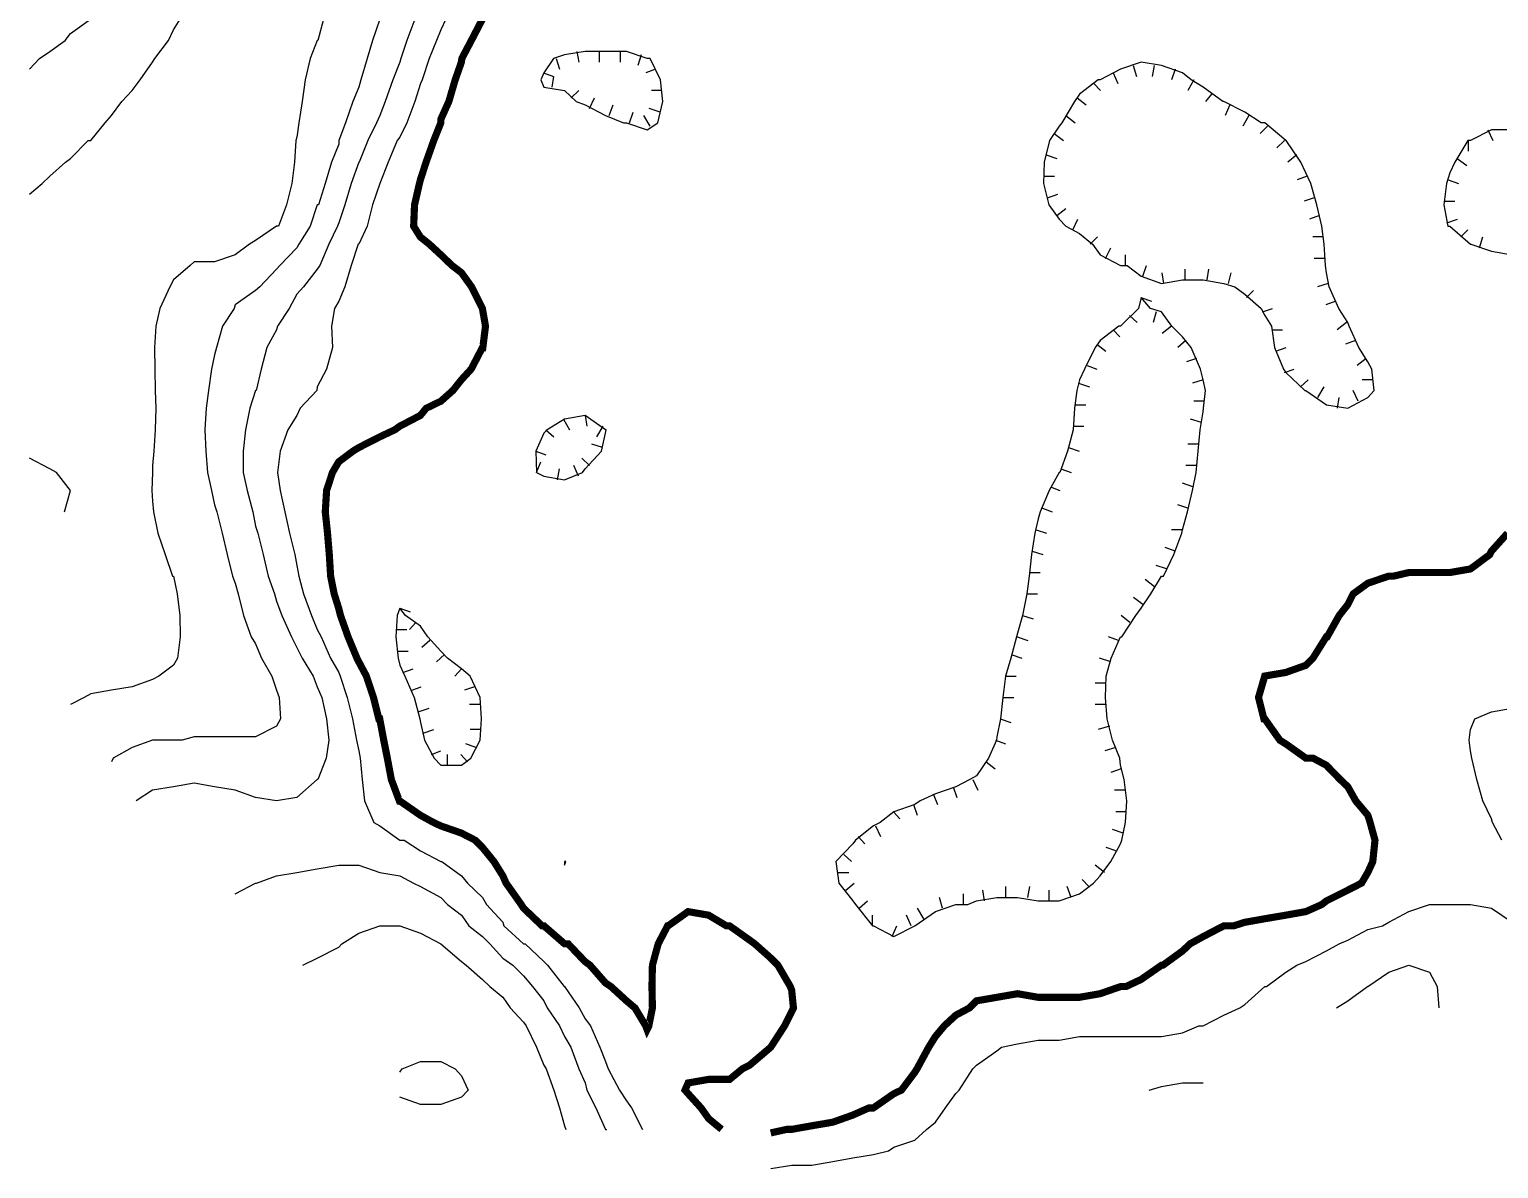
# Model space of a CAD drawing. Extents: x 628896 to 629881, y 4519193 to 4520125.
# Drawn here: x 628896.9 to 629102.7, y 4519228 to 4519387.6 of the extents above; entities that cross this region are included whole.
import ezdxf

# ---------------------------------------------------------------- set-up
doc = ezdxf.new("R2010")
doc.units = 0

msp = doc.modelspace()

# ---------------------------------------------------------------- linework, layer by layer
at = {"layer": 'GSLAYER', "linetype": 'CONTINUOUS', "const_width": 1, "flags": 128}
for points in [[(628960.375, 4519389), (628958.8125, 4519386), (628957.5, 4519383.5), (628957.4375, 4519383), (628956.5625, 4519380.5), (628955.6875, 4519377.5), (628954.5625, 4519375), (628954.5625, 4519374.5), (628953.5625, 4519372), (628952.5, 4519369), (628951.6875, 4519366.5), (628951.5625, 4519366), (628950.875, 4519363), (628950.75, 4519360), (628951.6875, 4519358.5), (628952.9375, 4519357.5), (628954.5625, 4519356), (628956.125, 4519354.5), (628957.4375, 4519353.5), (628958.875, 4519351.5), (628960.375, 4519348.5), (628960.8125, 4519346), (628960.4375, 4519343), (628960.375, 4519343), (628958.8125, 4519340), (628957.4375, 4519338.5), (628956.25, 4519337), (628954.5625, 4519335.5), (628952.5, 4519334.5), (628951.6875, 4519333.5), (628948.8125, 4519332), (628948.125, 4519331.5), (628946, 4519330.5), (628943.0625, 4519329), (628942.25, 4519328.5), (628940.25, 4519327), (628939.375, 4519325.5), (628938.5625, 4519323), (628938.375, 4519320), (628938.6875, 4519317), (628938.9375, 4519314), (628939.125, 4519311), (628939.625, 4519308.5), (628940.25, 4519306.5), (628940.5, 4519305.5), (628941.5625, 4519302.5), (628942.8125, 4519299.5), (628943.0625, 4519299), (628944.125, 4519297), (628945.125, 4519294), (628945.875, 4519291), (628946, 4519291), (628946.5625, 4519288), (628947.0625, 4519285.5), (628947.625, 4519282.5), (628948.75, 4519279.5), (628948.8125, 4519279.5), (628951.6875, 4519277.5), (628953.5, 4519276.5), (628954.5625, 4519276), (628957.4375, 4519275), (628959.375, 4519274), (628960.375, 4519273), (628962, 4519271), (628963.25, 4519269), (628963.6875, 4519268), (628965.8125, 4519265), (628966.125, 4519264.5), (628968.75, 4519262), (628969, 4519262), (628971.875, 4519259.5), (628972.375, 4519259.5), (628974.75, 4519257), (628975.4375, 4519256.5), (628977.625, 4519254), (628978.375, 4519253.5), (628980.5625, 4519251.5), (628981.75, 4519250.5), (628983.25, 4519248), (628983.4375, 4519247.5), (628983.6875, 4519248), (628984.1875, 4519250.5), (628984.125, 4519253.5), (628984.1875, 4519256.5), (628985, 4519259.5), (628986.3125, 4519262), (628986.375, 4519262), (628989.1875, 4519264), (628992.0625, 4519263.5), (628994.5625, 4519262), (628995, 4519262), (628997.8125, 4519260), (628998.5, 4519259.5), (629000.75, 4519257.5), (629001.75, 4519256.5), (629003.5, 4519253.5), (629003.6875, 4519253), (629003.9375, 4519250.5), (629003.6875, 4519250), (629002.6875, 4519248), (629000.75, 4519245), (629000.75, 4519245), (628997.8125, 4519242.5), (628996.8125, 4519242), (628995, 4519240.5), (628992.0625, 4519240.5), (628989.1875, 4519240), (628988.75, 4519239), (628989.1875, 4519238.5), (628991, 4519236.5), (628992.0625, 4519235), (628993.875, 4519233.5)], [(629000.75, 4519233), (629003, 4519233.5), (629003.6875, 4519233.5), (629006.5, 4519234), (629009.4375, 4519234.5), (629012.25, 4519235.5), (629014.5, 4519236.5), (629015.125, 4519236.5), (629018, 4519238.5), (629019.0625, 4519239), (629020.9375, 4519241.5), (629021.25, 4519242), (629022.875, 4519245), (629023.8125, 4519246.5), (629025.0625, 4519248), (629026.6875, 4519249.5), (629028.5625, 4519250.5), (629029.5625, 4519251.5), (629032.4375, 4519252), (629035.3125, 4519252.5), (629038.1875, 4519252), (629041.125, 4519252), (629044, 4519252), (629046.875, 4519252.5), (629049.75, 4519253.5), (629050.5, 4519253.5), (629052.625, 4519254.5), (629055.5, 4519256.5), (629055.6875, 4519256.5), (629058.4375, 4519258.5), (629059.5, 4519259.5), (629061.3125, 4519260.5), (629064.1875, 4519262), (629065.5625, 4519262), (629067.125, 4519262.5), (629069.9375, 4519263), (629072.875, 4519263.5), (629075.6875, 4519264), (629077.9375, 4519265), (629078.5625, 4519265.5), (629081.5625, 4519267), (629083.5, 4519268), (629084.375, 4519269.5), (629085.0625, 4519271), (629085.375, 4519274), (629084.6875, 4519276.5), (629084.375, 4519277.5), (629082.6875, 4519279.5), (629081.5625, 4519281.5), (629080.5, 4519282.5), (629078.5625, 4519284.5), (629076.6875, 4519285.5), (629075.6875, 4519285.5), (629072.875, 4519287.5), (629072.0625, 4519288), (629069.9375, 4519291), (629069.8125, 4519291), (629069.0625, 4519294), (629069.9375, 4519297), (629072.875, 4519297.5), (629075.6875, 4519298.5), (629076.6875, 4519299.5), (629078.5625, 4519302.5), (629078.6875, 4519302.5), (629080.375, 4519305.5), (629081.5625, 4519307), (629082.3125, 4519308.5), (629084.375, 4519310), (629087.3125, 4519311), (629088, 4519311), (629090.125, 4519311.5), (629093, 4519311.5), (629095.875, 4519311.5), (629098.75, 4519312), (629101.4375, 4519314), (629101.6875, 4519314.5), (629103.9375, 4519317)]]:
    msp.add_lwpolyline(points, dxfattribs=at)
at = {"layer": 'GSLAYER', "linetype": 'CONTINUOUS', "flags": 128}
for points in [[(628896.9375, 4519382), (628898.375, 4519383.5), (628899.8125, 4519384.5), (628901.9375, 4519386), (628902.6875, 4519387), (628905.5, 4519389)], [(628896.9375, 4519364.5), (628898.75, 4519366), (628899.8125, 4519367), (628902, 4519369), (628902.6875, 4519369.5), (628905.1875, 4519372), (628905.5625, 4519372), (628907.5625, 4519374.5), (628908.4375, 4519375.5), (628909.875, 4519377.5), (628911.3125, 4519379), (628912.4375, 4519380.5), (628914.1875, 4519383), (628914.5, 4519383.5), (628916.4375, 4519386), (628917.125, 4519387.5), (628918.0625, 4519389)], [(628938.125, 4519389), (628937.3125, 4519386), (628937.25, 4519386), (628936.25, 4519383.5), (628935.5625, 4519380.5), (628935.125, 4519377.5), (628934.6875, 4519374.5), (628934.375, 4519372.5), (628934.25, 4519372), (628934.0625, 4519369), (628933.6875, 4519366), (628932.9375, 4519363), (628931.8125, 4519360), (628931.5625, 4519360), (628928.625, 4519358), (628927.75, 4519357.5), (628925.75, 4519356), (628922.875, 4519355), (628920, 4519355), (628919.4375, 4519354.5), (628917.125, 4519352.5), (628916.625, 4519351.5), (628915.1875, 4519348.5), (628914.625, 4519346), (628914.4375, 4519343), (628914.5, 4519340), (628914.5625, 4519337), (628914.625, 4519334.5), (628914.5625, 4519331.5), (628914.375, 4519328.5), (628914.1875, 4519326.5), (628914.1875, 4519325.5), (628914.0625, 4519323), (628914.1875, 4519321.5), (628914.3125, 4519320), (628914.9375, 4519317), (628915.9375, 4519314), (628917, 4519311), (628917.125, 4519311), (628917.625, 4519308.5), (628918, 4519305.5), (628918.0625, 4519302.5), (628917.6875, 4519299.5), (628917.125, 4519298.5), (628915.0625, 4519297), (628914.1875, 4519296.5), (628911.3125, 4519295.5), (628908.4375, 4519295), (628905.5625, 4519294.5), (628904.625, 4519294), (628902.6875, 4519293)], [(628946, 4519389), (628945, 4519386), (628944.25, 4519383.5), (628943.375, 4519380.5), (628943.0625, 4519379.5), (628942.25, 4519377.5), (628941.1875, 4519374.5), (628940.25, 4519372), (628940.25, 4519371.5), (628939.25, 4519369), (628938.375, 4519366), (628937.4375, 4519363), (628937.25, 4519363), (628936.25, 4519360), (628934.6875, 4519357.5), (628934.375, 4519357), (628932, 4519354.5), (628931.5625, 4519354), (628929.1875, 4519351.5), (628928.625, 4519351), (628925.75, 4519349), (628925.625, 4519348.5), (628924, 4519346), (628923.125, 4519343), (628922.875, 4519342), (628922.4375, 4519340), (628922, 4519337), (628921.6875, 4519334.5), (628921.5, 4519331.5), (628921.625, 4519328.5), (628921.875, 4519325.5), (628922.4375, 4519323), (628922.875, 4519321), (628923.1875, 4519320), (628923.9375, 4519317), (628924.625, 4519314), (628925.375, 4519311), (628925.75, 4519310), (628926.1875, 4519308.5), (628926.9375, 4519305.5), (628928, 4519302.5), (628928.625, 4519301.5), (628929.4375, 4519299.5), (628930.875, 4519297), (628931.5625, 4519295), (628931.9375, 4519294), (628932.125, 4519291), (628931.5625, 4519290), (628928.625, 4519288.5), (628925.75, 4519288.5), (628922.875, 4519288.5), (628920, 4519288.5), (628918.3125, 4519288), (628917.125, 4519288), (628914.1875, 4519288), (628911.3125, 4519287), (628908.6875, 4519285.5), (628908.4375, 4519285)], [(628950.9375, 4519389), (628949.8125, 4519386), (628948.9375, 4519383.5), (628948.8125, 4519383), (628947.8125, 4519380.5), (628946.75, 4519377.5), (628946, 4519375.5), (628945.5625, 4519374.5), (628944.3125, 4519372), (628943.125, 4519369), (628943.0625, 4519369), (628942, 4519366), (628941.125, 4519363), (628940.25, 4519360.5), (628940.0625, 4519360), (628938.875, 4519357.5), (628937.625, 4519354.5), (628937.25, 4519354), (628935.3125, 4519351.5), (628934.375, 4519350.5), (628933.3125, 4519348.5), (628931.6875, 4519346), (628931.5625, 4519345.5), (628930.1875, 4519343), (628929.375, 4519340), (628928.6875, 4519337), (628928.625, 4519337), (628927.8125, 4519334.5), (628927.1875, 4519331.5), (628926.875, 4519328.5), (628926.875, 4519325.5), (628927.4375, 4519323), (628928.25, 4519320), (628928.625, 4519318), (628928.9375, 4519317), (628929.6875, 4519314), (628930.375, 4519311), (628931.25, 4519308.5), (628931.5625, 4519307.5), (628932.3125, 4519305.5), (628933.625, 4519302.5), (628934.375, 4519301), (628935.125, 4519299.5), (628936.6875, 4519297), (628937.25, 4519295.5), (628937.875, 4519294), (628938.5625, 4519291), (628938.875, 4519288), (628938.5, 4519285.5), (628937.3125, 4519282.5), (628937.25, 4519282.5), (628934.375, 4519280), (628931.5625, 4519279.5), (628928.625, 4519280), (628925.75, 4519281), (628922.875, 4519281.5), (628920, 4519282), (628917.125, 4519281.5), (628914.1875, 4519281), (628911.875, 4519279.5)], [(628955.25, 4519389), (628954.5625, 4519387.5), (628953.9375, 4519386), (628952.9375, 4519383.5), (628951.9375, 4519380.5), (628951.6875, 4519380), (628950.9375, 4519377.5), (628949.8125, 4519374.5), (628948.8125, 4519372.5), (628948.4375, 4519372), (628947.1875, 4519369), (628946, 4519366), (628945, 4519363), (628944.25, 4519360), (628943.0625, 4519357.5), (628943, 4519357.5), (628942, 4519354.5), (628941.125, 4519351.5), (628940.25, 4519349.5), (628939.6875, 4519348.5), (628939.25, 4519346), (628939.375, 4519343), (628938.5625, 4519340), (628937.25, 4519337.5), (628937.1875, 4519337), (628934.875, 4519334.5), (628934.375, 4519333.5), (628933.125, 4519331.5), (628932.0625, 4519328.5), (628931.6875, 4519325.5), (628932.0625, 4519323), (628932.6875, 4519320), (628933.375, 4519317), (628934.125, 4519314), (628934.375, 4519312.5), (628934.6875, 4519311), (628935.3125, 4519308.5), (628936.4375, 4519305.5), (628937.25, 4519303.5), (628937.8125, 4519302.5), (628939.125, 4519299.5), (628940.25, 4519297.5), (628940.4375, 4519297), (628941.4375, 4519294), (628942.1875, 4519291), (628942.75, 4519288), (628943.0625, 4519286.5), (628943.25, 4519285.5), (628943.5625, 4519282.5), (628943.875, 4519279.5), (628945.1875, 4519276.5), (628946, 4519276), (628948.8125, 4519274), (628949.4375, 4519274), (628951.6875, 4519272.5), (628954.5625, 4519271), (628954.6875, 4519271), (628957.4375, 4519269), (628958.3125, 4519268), (628960.375, 4519266), (628960.9375, 4519265), (628963.25, 4519262.5), (628963.375, 4519262), (628966.125, 4519259.5), (628966.375, 4519259.5), (628969, 4519257), (628969.5, 4519256.5), (628971.8125, 4519253.5), (628971.875, 4519253.5), (628973.9375, 4519250.5), (628974.75, 4519249), (628975.5, 4519248), (628976.8125, 4519245), (628977.625, 4519243), (628978, 4519242), (628979.5625, 4519239), (628980.5625, 4519237.5), (628981.25, 4519236.5), (628982.8125, 4519233.5)], [(628984.9375, 4519374.5), (628985.625, 4519377.5), (628985.3125, 4519380.5), (628983.875, 4519383.5), (628983.4375, 4519383.5), (628980.5625, 4519384.5), (628977.625, 4519384.5), (628974.75, 4519384.5), (628971.875, 4519384), (628970.3125, 4519383.5), (628969, 4519381.5), (628968.5625, 4519380.5), (628969, 4519379.5), (628971.875, 4519379), (628973.5, 4519377.5), (628974.75, 4519377), (628977.625, 4519375.5), (628980.125, 4519374.5), (628980.5625, 4519374.5), (628983.4375, 4519373.5), (628984.9375, 4519374.5)], [(628970.6875, 4519383.5), (628971.1875, 4519382)], [(628973.625, 4519384.5), (628973.875, 4519383)], [(628976.75, 4519384.5), (628976.75, 4519383)], [(628979.6875, 4519384.5), (628979.6875, 4519383)], [(628982.625, 4519384), (628982.125, 4519382.5)], [(628968.9375, 4519381.5), (628970.3125, 4519381)], [(628984.625, 4519382), (628983.25, 4519381.5)], [(629085.25, 4519337), (629084.9375, 4519340), (629084.375, 4519341), (629083.125, 4519343), (629081.75, 4519346), (629081.5625, 4519346.5), (629080.3125, 4519348.5), (629078.9375, 4519351.5), (629078.5625, 4519353.5), (629078.4375, 4519354.5), (629078.25, 4519357.5), (629077.9375, 4519360), (629077.25, 4519363), (629076.375, 4519366), (629075.6875, 4519367.5), (629075, 4519369), (629072.9375, 4519372), (629072.875, 4519372), (629069.9375, 4519374.5), (629069.4375, 4519374.5), (629067.125, 4519376), (629064.1875, 4519377.5), (629064.0625, 4519377.5), (629061.3125, 4519379.5), (629059.625, 4519380.5), (629058.4375, 4519381.5), (629055.5, 4519382.5), (629052.625, 4519383), (629049.75, 4519382), (629046.875, 4519380.5), (629046.625, 4519380.5), (629044, 4519378.5), (629043.3125, 4519377.5), (629041.5, 4519374.5), (629041.125, 4519374), (629039.8125, 4519372), (629039.0625, 4519369), (629038.9375, 4519366), (629039.6875, 4519363), (629041.125, 4519361), (629042.0625, 4519360), (629044, 4519359), (629045.8125, 4519357.5), (629046.875, 4519356), (629049.75, 4519354.5), (629050.6875, 4519354.5), (629052.625, 4519353), (629055.5, 4519352), (629058.4375, 4519352.5), (629061.3125, 4519352.5), (629064.1875, 4519352), (629065.75, 4519351.5), (629067.125, 4519350.5), (629069.4375, 4519348.5), (629069.9375, 4519347.5), (629070.875, 4519346), (629071.3125, 4519343), (629072.5625, 4519340), (629072.875, 4519339.5), (629075.5625, 4519337), (629075.6875, 4519337), (629078.5625, 4519335), (629081.5625, 4519334.5), (629084.375, 4519336), (629085.25, 4519337)], [(629048.6875, 4519381.5), (629049.375, 4519380)], [(629051.5, 4519382.5), (629052, 4519381)], [(629054.4375, 4519382.5), (629054.1875, 4519381)], [(629057.375, 4519382), (629056.875, 4519380.5)], [(628970.125, 4519379.5), (628970.375, 4519381)], [(628972.8125, 4519378), (628973.875, 4519379)], [(628985.5, 4519379), (628984.0625, 4519379)], [(629046, 4519380), (629046.9375, 4519379)], [(629060, 4519380.5), (629059.1875, 4519379)], [(628975.375, 4519376.5), (628976.0625, 4519378)], [(628978.125, 4519375.5), (628978.6875, 4519377)], [(629043.6875, 4519378), (629044.9375, 4519377)], [(629062.5, 4519378.5), (629061.625, 4519377.5)], [(629065.0625, 4519377), (629064.375, 4519375.5)], [(628981, 4519374.5), (628981.5, 4519376)], [(628983.875, 4519374), (628983, 4519375.5)], [(628985.25, 4519376), (628983.75, 4519376.5)], [(629042.0625, 4519375.5), (629043.375, 4519374.5)], [(629067.6875, 4519375.5), (629066.875, 4519374)], [(629040.4375, 4519373), (629041.75, 4519372)], [(629070.3125, 4519374), (629069.3125, 4519373)], [(629104.5625, 4519373.5), (629101.6875, 4519373.5), (629098.75, 4519372), (629098.375, 4519372), (629096.5625, 4519369), (629095.875, 4519367.5), (629095.375, 4519366), (629095, 4519363), (629095.5625, 4519360), (629095.875, 4519360), (629098.75, 4519357.5), (629098.8125, 4519357.5), (629101.6875, 4519356.5), (629104.5625, 4519356)], [(629101.1875, 4519373.5), (629101.875, 4519372)], [(629072.6875, 4519372), (629071.625, 4519371)], [(629098.4375, 4519372), (629098.4375, 4519370.5)], [(629039.3125, 4519370), (629040.8125, 4519369.5)], [(629074.4375, 4519370), (629073.1875, 4519369)], [(629096.875, 4519369.5), (629098.25, 4519368.5)], [(629039, 4519367), (629040.5, 4519367)], [(629075.875, 4519367), (629074.5, 4519366.5)], [(629095.625, 4519366.5), (629097.0625, 4519366)], [(629039.5, 4519364), (629040.9375, 4519364.5)], [(629076.875, 4519364), (629075.4375, 4519363.5)], [(629095.125, 4519363.5), (629096.5625, 4519363.5)], [(629040.8125, 4519361.5), (629042.0625, 4519362.5)], [(629043.0625, 4519359.5), (629043.75, 4519361)], [(629077.625, 4519361.5), (629076.1875, 4519361)], [(629095.4375, 4519360.5), (629096.9375, 4519361)], [(629045.5, 4519357.5), (629046.5, 4519358.5)], [(629078.125, 4519358.5), (629076.6875, 4519358.5)], [(629097.375, 4519358.5), (629098.375, 4519359.5)], [(629100, 4519357), (629100.5, 4519358.5)], [(629047.625, 4519355.5), (629048.375, 4519357)], [(629050.4375, 4519354.5), (629050.4375, 4519356)], [(629052.875, 4519353), (629053.375, 4519354.5)], [(629078.4375, 4519355.5), (629076.875, 4519355.5)], [(629055.8125, 4519352), (629055.5625, 4519353.5)], [(629058.8125, 4519352.5), (629058.8125, 4519354)], [(629061.875, 4519352.5), (629062.125, 4519354)], [(629064.875, 4519352), (629065.25, 4519353.5)], [(629067.375, 4519350), (629068.375, 4519351)], [(629078.8125, 4519352), (629077.3125, 4519351.5)], [(629020.9375, 4519262), (629023.8125, 4519264), (629026.6875, 4519265), (629028.375, 4519265), (629029.5625, 4519265.5), (629032.4375, 4519266), (629035.3125, 4519266), (629038.1875, 4519265.5), (629041.125, 4519265.5), (629044, 4519266.5), (629045.9375, 4519268), (629046.875, 4519269), (629048.375, 4519271), (629049.75, 4519273.5), (629049.9375, 4519274), (629050.4375, 4519276.5), (629050.625, 4519279.5), (629050.25, 4519282.5), (629049.75, 4519284.5), (629049.625, 4519285.5), (629048.625, 4519288), (629047.875, 4519291), (629047.625, 4519294), (629047.75, 4519297), (629048.4375, 4519299.5), (629049.75, 4519302.5), (629049.9375, 4519302.5), (629051.875, 4519305.5), (629052.625, 4519306.5), (629054, 4519308.5), (629055.5, 4519311), (629055.75, 4519311), (629057.1875, 4519314), (629058.3125, 4519317), (629058.4375, 4519317.5), (629059.125, 4519320), (629059.8125, 4519323), (629060.3125, 4519325.5), (629060.625, 4519328.5), (629060.875, 4519331.5), (629061.3125, 4519334), (629061.375, 4519334.5), (629061.625, 4519337), (629061.3125, 4519338.5), (629060.9375, 4519340), (629059.625, 4519343), (629058.4375, 4519344.5), (629056.9375, 4519346), (629055.5, 4519348), (629053.9375, 4519348.5), (629052.625, 4519350), (629052.25, 4519348.5), (629049.75, 4519346), (629049.5, 4519346), (629046.875, 4519344), (629046.1875, 4519343), (629044.6875, 4519340), (629044, 4519338.5), (629043.625, 4519337), (629043.3125, 4519334.5), (629043.125, 4519331.5), (629042.3125, 4519328.5), (629041.25, 4519325.5), (629041.125, 4519325.5), (629039.75, 4519323), (629038.5, 4519320), (629038.1875, 4519319), (629037.75, 4519317), (629037.25, 4519314), (629036.9375, 4519311), (629036.625, 4519308.5), (629036, 4519305.5), (629035.3125, 4519303), (629035.1875, 4519302.5), (629034.375, 4519299.5), (629033.625, 4519297), (629033.25, 4519294), (629032.9375, 4519291), (629032.4375, 4519288.5), (629032.375, 4519288), (629031.25, 4519285.5), (629029.5625, 4519283), (629028.625, 4519282.5), (629026.6875, 4519281.5), (629023.8125, 4519280.5), (629021.6875, 4519279.5), (629020.9375, 4519279), (629018, 4519278), (629016.0625, 4519276.5), (629015.125, 4519276), (629012.625, 4519274), (629012.25, 4519273.5), (629009.875, 4519271), (629010.3125, 4519268), (629012.25, 4519265.5), (629012.625, 4519265), (629015, 4519262), (629015.125, 4519262), (629018, 4519260.5), (629020.9375, 4519262)], [(629052.5625, 4519350), (629054.0625, 4519349.5)], [(629069.625, 4519348), (629071, 4519348.5)], [(629079.875, 4519349.5), (629078.5, 4519349)], [(629051, 4519347.5), (629052.0625, 4519346.5)], [(629054.75, 4519348), (629054.3125, 4519346.5)], [(629081.375, 4519346.5), (629080.0625, 4519345.5)], [(629048.6875, 4519345.5), (629049.625, 4519344.5)], [(629056.875, 4519346), (629055.5625, 4519345)], [(629070.9375, 4519345.5), (629072.4375, 4519345.5)], [(629046.4375, 4519343.5), (629047.6875, 4519342.5)], [(629058.875, 4519344), (629057.75, 4519343)], [(629071.5, 4519342.5), (629072.9375, 4519343)], [(629082.625, 4519344), (629081.25, 4519343.5)], [(629045.0625, 4519340.5), (629046.4375, 4519340)], [(629060.375, 4519341.5), (629059, 4519341)], [(629072.6875, 4519339.5), (629074.0625, 4519340)], [(629084.125, 4519341.5), (629082.875, 4519340.5)], [(629043.875, 4519338), (629045.375, 4519337.5)], [(629061.3125, 4519338.5), (629059.8125, 4519338)], [(629074.9375, 4519337.5), (629076, 4519338.5)], [(629085.0625, 4519338.5), (629083.5625, 4519338.5)], [(629077.375, 4519336), (629078.25, 4519337.5)], [(629080.125, 4519334.5), (629080.375, 4519336)], [(629083, 4519335.5), (629082.3125, 4519337)], [(629043.375, 4519335), (629044.875, 4519335)], [(629061.4375, 4519335.5), (629060, 4519335.5)], [(628974.375, 4519325.5), (628974.75, 4519326), (628977.0625, 4519328.5), (628977.625, 4519331), (628977.6875, 4519331.5), (628977.625, 4519331.5), (628974.75, 4519333.5), (628971.875, 4519333), (628969.4375, 4519331.5), (628969, 4519331), (628967.875, 4519328.5), (628967.9375, 4519325.5), (628969, 4519325), (628971.875, 4519324.5), (628974.375, 4519325.5)], [(628971.75, 4519333), (628972.5625, 4519331.5)], [(628974.75, 4519333.5), (628975, 4519332)], [(628977.25, 4519332), (628976.375, 4519330.5)], [(629043.125, 4519332), (629044.625, 4519332)], [(629061.0625, 4519332.5), (629059.5625, 4519333)], [(628969.25, 4519331.5), (628970.375, 4519330.5)], [(628967.875, 4519328.5), (628969.25, 4519328)], [(628977.1875, 4519329), (628975.6875, 4519329.5)], [(629042.4375, 4519329), (629043.9375, 4519328.5)], [(629060.6875, 4519329.5), (629059.1875, 4519329.5)], [(628901.875, 4519320), (628902.6875, 4519323), (628900.75, 4519325.5), (628899.8125, 4519326), (628896.9375, 4519327.5)], [(628967.9375, 4519325.5), (628968.5625, 4519327)], [(628970.875, 4519324.5), (628971.1875, 4519326)], [(628973.8125, 4519325), (628973.1875, 4519326.5)], [(628975.375, 4519326.5), (628974.3125, 4519327.5)], [(629041.375, 4519326), (629042.8125, 4519325.5)], [(629060.375, 4519326.5), (629058.875, 4519326.5)], [(629039.9375, 4519323.5), (629041.25, 4519323)], [(629059.875, 4519323.5), (629058.4375, 4519324)], [(629038.8125, 4519320.5), (629040.1875, 4519320)], [(629059.1875, 4519320.5), (629057.75, 4519321)], [(629037.9375, 4519317.5), (629039.375, 4519317)], [(629058.4375, 4519317.5), (629056.875, 4519317.5)], [(629037.375, 4519314.5), (629038.875, 4519314)], [(629057.375, 4519314.5), (629056, 4519315)], [(629037.0625, 4519311.5), (629038.5, 4519311.5)], [(629056.1875, 4519312), (629054.75, 4519312.5)], [(629054.5, 4519309.5), (629053.1875, 4519310.5)], [(629036.625, 4519308.5), (629038.125, 4519308.5)], [(629052.875, 4519307), (629051.5625, 4519308)], [(628958.75, 4519285.5), (628960.0625, 4519288), (628960.25, 4519291), (628960.0625, 4519294), (628958.6875, 4519297), (628957.4375, 4519298), (628955.5, 4519299.5), (628954.5625, 4519300.5), (628952.75, 4519302.5), (628951.6875, 4519304), (628949.625, 4519305.5), (628948.8125, 4519306.5), (628948.4375, 4519305.5), (628948.25, 4519302.5), (628948.5625, 4519299.5), (628948.8125, 4519298.5), (628949.5, 4519297), (628950.8125, 4519294), (628951.625, 4519291), (628951.6875, 4519290.5), (628952.25, 4519288), (628953.625, 4519285.5), (628954.5625, 4519284.5), (628957.4375, 4519284.5), (628958.75, 4519285.5)], [(628948.8125, 4519306.5), (628950.25, 4519306)], [(629036, 4519305.5), (629037.5, 4519305)], [(629051.0625, 4519304.5), (629049.8125, 4519305.5)], [(628948.25, 4519303.5), (628949.8125, 4519303.5)], [(628951.0625, 4519304.5), (628950.1875, 4519303.5)], [(628953, 4519302), (628951.875, 4519301)], [(629035.25, 4519302.5), (629036.75, 4519302)], [(629049.4375, 4519302), (629048.0625, 4519302.5)], [(628948.4375, 4519300.5), (628950, 4519300.5)], [(628955.0625, 4519300), (628953.9375, 4519299)], [(629034.4375, 4519300), (629035.9375, 4519299.5)], [(629048.375, 4519299), (629046.8125, 4519299.5)], [(628949.25, 4519297.5), (628950.6875, 4519298)], [(628957.4375, 4519298), (628956.5, 4519297)], [(629033.625, 4519297), (629035.125, 4519297)], [(628950.5, 4519295), (628951.8125, 4519295.5)], [(628959.25, 4519295.5), (628957.875, 4519295)], [(629047.6875, 4519296), (629046.1875, 4519296)], [(628960.0625, 4519293), (628958.5625, 4519293)], [(629033.25, 4519294), (629034.8125, 4519294)], [(629047.6875, 4519293), (629046.1875, 4519293)], [(628951.375, 4519292), (628952.9375, 4519292.5)], [(629032.875, 4519291), (629034.375, 4519290.5)], [(629103.125, 4519274), (629101.8125, 4519276.5), (629101.6875, 4519277), (629100.5, 4519279.5), (629099.625, 4519282.5), (629098.9375, 4519285.5), (629098.75, 4519286.5), (629098.5625, 4519288), (629098.75, 4519289.5), (629099.375, 4519291), (629101.6875, 4519292), (629104.5625, 4519292.5)], [(628952.0625, 4519289), (628953.5625, 4519289.5)], [(628960.125, 4519289.5), (628958.6875, 4519289.5)], [(629048.1875, 4519290), (629046.625, 4519289.5)], [(628953.25, 4519286), (628954.5625, 4519286.5)], [(628959.4375, 4519287), (628958.0625, 4519287.5)], [(629032.25, 4519288), (629033.625, 4519287.5)], [(629049.0625, 4519287), (629047.5625, 4519286.5)], [(628955.5, 4519284.5), (628955.5, 4519286)], [(628958.3125, 4519285), (628957.375, 4519286)], [(629030.9375, 4519285), (629032.1875, 4519284)], [(629029.0625, 4519282.5), (629029.75, 4519281)], [(629049.8125, 4519284), (629048.375, 4519283.5)], [(629023.5, 4519280.5), (629024.125, 4519279)], [(629026.3125, 4519281.5), (629026.8125, 4519280)], [(629050.4375, 4519281), (629048.875, 4519281)], [(629020.75, 4519279), (629021.25, 4519277.5)], [(629017.9375, 4519278), (629018.8125, 4519277)], [(629050.5, 4519278), (629049.0625, 4519278)], [(629013, 4519274.5), (629013.9375, 4519273.5)], [(629015.4375, 4519276), (629016.125, 4519274.5)], [(629050.125, 4519275), (629048.625, 4519275.5)], [(629049.0625, 4519272.5), (629047.75, 4519273)], [(628925.75, 4519266.5), (628928.625, 4519268), (628928.75, 4519268), (628931.5625, 4519269), (628934.375, 4519269.5), (628937.25, 4519270), (628940.25, 4519270.5), (628943.0625, 4519270.5), (628946, 4519269.5), (628948.8125, 4519269), (628950.75, 4519268), (628951.6875, 4519267.5), (628954.5625, 4519266), (628955.5, 4519265), (628957.4375, 4519263.5), (628958.5, 4519262), (628960.375, 4519260.5), (628961.4375, 4519259.5), (628963.25, 4519257.5), (628964.625, 4519256.5), (628966.125, 4519255), (628967.375, 4519253.5), (628969, 4519251.5), (628969.4375, 4519250.5), (628971.1875, 4519248), (628971.875, 4519246.5), (628972.75, 4519245), (628973.875, 4519242), (628974.75, 4519240), (628975, 4519239), (628976.25, 4519236.5), (628977.625, 4519233.5), (628977.8125, 4519233.5)], [(628972.0625, 4519271), (628971.875, 4519271), (628971.875, 4519270.5), (628972.0625, 4519271)], [(629011, 4519272), (629012.0625, 4519271)], [(629047.5, 4519269.5), (629046.1875, 4519270.5)], [(629010.125, 4519269.5), (629011.6875, 4519269.5)], [(629011.25, 4519267), (629012.4375, 4519268)], [(629045.3125, 4519267.5), (629044.375, 4519268.5)], [(629024.8125, 4519264.5), (629024.375, 4519266)], [(629027.75, 4519265), (629027.75, 4519266.5)], [(629030.6875, 4519265.5), (629030.4375, 4519267)], [(629033.6875, 4519266), (629033.6875, 4519267.5)], [(629036.75, 4519266), (629037.0625, 4519267.5)], [(629039.75, 4519265.5), (629039.75, 4519267)], [(629042.8125, 4519266), (629042.25, 4519267.5)], [(629000.75, 4519228), (629003.6875, 4519228.5), (629006.5, 4519228.5), (629009.4375, 4519229), (629012.25, 4519229.5), (629015.125, 4519230), (629017.25, 4519230.5), (629018, 4519231), (629020.9375, 4519232), (629022.5625, 4519233.5), (629023.8125, 4519234.5), (629025.25, 4519236.5), (629026.6875, 4519238.5), (629027.125, 4519239), (629029.0625, 4519242), (629029.5625, 4519242.5), (629032.4375, 4519244.5), (629033.0625, 4519245), (629035.3125, 4519245.5), (629038.1875, 4519246), (629041.125, 4519246), (629044, 4519246.5), (629046.875, 4519246.5), (629049.75, 4519246.5), (629052.625, 4519246.5), (629055.5, 4519246.5), (629058.4375, 4519247), (629060.6875, 4519248), (629061.3125, 4519248), (629064.1875, 4519249.5), (629066.4375, 4519250.5), (629067.125, 4519251), (629069.9375, 4519253.5), (629070.1875, 4519253.5), (629072.875, 4519255.5), (629074.4375, 4519256.5), (629075.6875, 4519257), (629078.5625, 4519258.5), (629080.375, 4519259.5), (629081.5625, 4519260), (629084.375, 4519261.5), (629086.4375, 4519262), (629087.3125, 4519262.5), (629090.125, 4519264), (629093, 4519265), (629095.8125, 4519265), (629095.875, 4519265), (629096.8125, 4519265), (629098.75, 4519265), (629101.6875, 4519264.5), (629104.5625, 4519262.5)], [(629013.125, 4519264.5), (629014.3125, 4519265.5)], [(629022.1875, 4519263), (629021.3125, 4519264.5)], [(628935.25, 4519256.5), (628937.25, 4519257.5), (628940.25, 4519259), (628940.6875, 4519259.5), (628943.0625, 4519261), (628946, 4519262), (628948.5, 4519262), (628948.8125, 4519262), (628951.6875, 4519261), (628954.5625, 4519259.5), (628957.4375, 4519257), (628958.125, 4519256.5), (628960.375, 4519254.5), (628961.4375, 4519253.5), (628963.25, 4519252), (628964.25, 4519250.5), (628966.125, 4519248.5), (628966.5, 4519248), (628967.9375, 4519245), (628969, 4519242.5), (628969.3125, 4519242), (628970.375, 4519239), (628971.1875, 4519236.5), (628971.875, 4519234), (628972.0625, 4519233.5)], [(629015, 4519262), (629015, 4519263.5)], [(629017.75, 4519260.5), (629018.4375, 4519262)], [(629020.4375, 4519262), (629019.75, 4519263.5)], [(629080, 4519250.5), (629081.5625, 4519251.5), (629084.3125, 4519253.5), (629084.375, 4519253.5), (629087.3125, 4519255.5), (629090.125, 4519256.5), (629093, 4519255.5), (629094.0625, 4519253.5), (629094.3125, 4519250.5)], [(628948.8125, 4519241.5), (628949.125, 4519242), (628951.6875, 4519243), (628954.5625, 4519243), (628956.5625, 4519242), (628957.4375, 4519241), (628958.375, 4519239), (628957.4375, 4519238), (628954.5625, 4519237), (628951.6875, 4519237), (628948.8125, 4519238)], [(629053.75, 4519239), (629055.5, 4519239.5), (629058.4375, 4519240), (629061.3125, 4519240)]]:
    msp.add_lwpolyline(points, dxfattribs=at)

doc.saveas('drawing.dxf')
